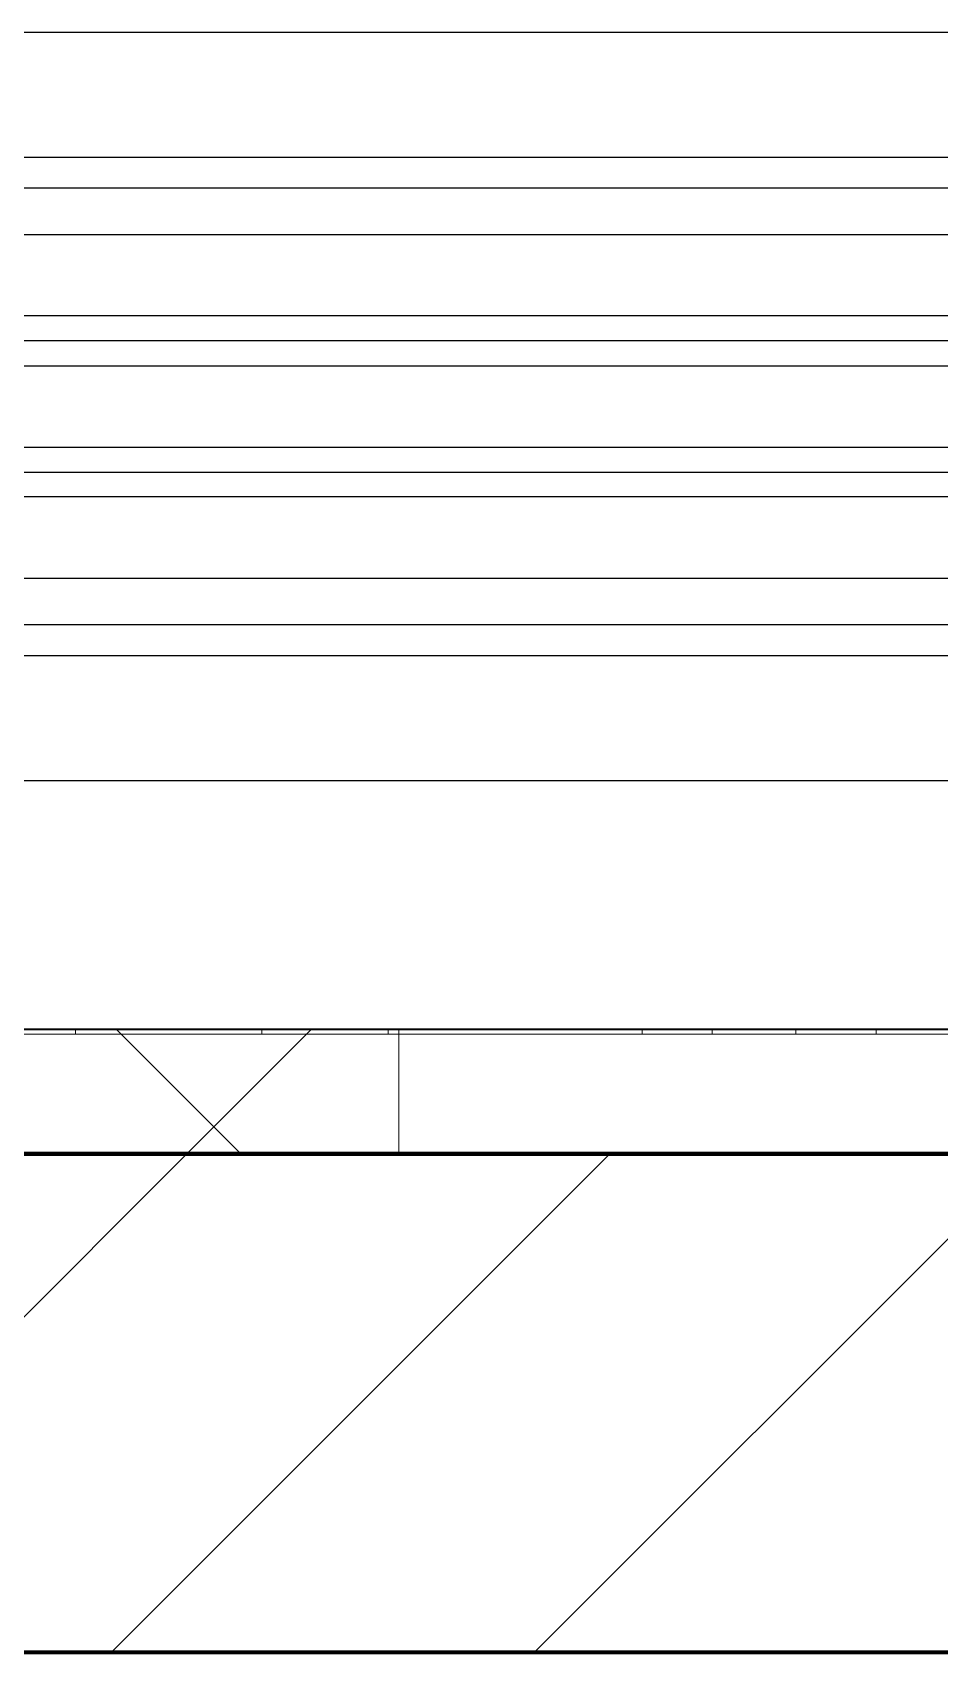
# Model space of a CAD drawing. Header units: millimetres. Extents: x -920231 to -841213, y -17301 to 22361.
# Drawn here: x -875329 to -874965, y -11666 to -11016 of the extents above; entities that cross this region are included whole.
import ezdxf
from ezdxf.xclip import XClip

# ---------------------------------------------------------------- set-up
doc = ezdxf.new("R2010")
doc.units = ezdxf.units.MM
doc.header["$XCLIPFRAME"] = 0
for name, color, linetype in [('000 - WIPEOUT', 250, 'Continuous'), ('001 - ASCESSORIES', 251, 'Continuous'), ('A04_TUBE SERIES', 2, 'Continuous')]:
    doc.layers.add(name, color=color, linetype=linetype)
for name, color, linetype, lineweight in [('008 - LIGHTING', 1, 'Continuous', 9), ('A-FLOR', 6, 'Continuous', 70), ('A-GLAZ-CURT', 2, 'Continuous', 9), ('A-WALL', 5, 'Continuous', 35), ('A-WALL-FNSH', 2, 'Continuous', 35), ('A-WALL-PATT', 1, 'Continuous', 35)]:
    doc.layers.add(name, color=color, linetype=linetype, lineweight=lineweight)

# ---------------------------------------------------------------- blocks, each defined once
blk = doc.blocks.new('PPLS-PP19_Custom Tile Pattern - Custom Tile Pattern-V62-4230-01 ENLARGED MULTI-PURPOSE LEVEL - REFLECTED CEILING PLAN - SHEET 1')
at = {"layer": 'A-GLAZ-CURT'}
for p, q in [((170.29, 0), (245.04, 0)), ((170.29, -2), (170.29, 0)), ((195.99, 0), (213.31, 0)), ((213.31, 0), (195.99, 0)), ((230.06, 0), (300, 0)), ((245.04, 0), (245.04, -2)), ((295.8, 0), (300, 0)), ((295.8, -2), (295.8, 0)), ((300, 0), (300, -2)), ((-300, -2), (300, -2)), ((245.04, -2), (170.29, -2)), ((300, -2), (295.8, -2)), ((300, -2), (300, -50)), ((300, -50), (-300, -50))]:
    blk.add_line(p, q, dxfattribs=at)
for points, knots in [([(94.4, 0), (94.4, 0), (94.64, 0), (99.11, 0), (108.97, 0), (120.79, 0), (139.94, 0), (163.31, 0), (183.41, 0), (191.14, 0), (192.31, 0)], [-2348.345796, -2348.345796, -2348.345796, -2348.345796, -2310.419338, -2233.599744, -2052.234781, -1843.028543, -1530.39897, -1095.004608, -529.74427, -397.682353, -397.682353, -397.682353, -397.682353]), ([(157.9, 0), (156.77, 0), (151.67, 0), (143.29, 0), (134.04, 0), (126.24, 0), (122.49, 0), (120.92, 0)], [-10292.955006, -10292.955006, -10292.955006, -10292.955006, -10098.273015, -9847.788484, -9677.714971, -9567.007022, -9453.21225, -9453.21225, -9453.21225, -9453.21225]), ([(168.37, 0), (167.68, 0), (162.47, 0), (149.58, 0), (128.92, 0), (121.6, 0)], [-543.375029, -543.375029, -543.375029, -543.375029, -530.793311, -458.593899, -425.296832, -425.296832, -425.296832, -425.296832]), ([(192.39, 0), (192.31, 0), (189.39, 0), (183.13, 0), (171, 0), (161.95, 0), (161.28, 0), (158.35, 0), (157.85, 0), (157.77, 0)], [-11579.574382, -11579.574382, -11579.574382, -11579.574382, -11565.880756, -11105.624034, -10839.086983, -10768.332124, -10666.779182, -10580.760289, -10550.278881, -10550.278881, -10550.278881, -10550.278881]), ([(300, 0), (286.53, 0), (254.22, 0), (207.11, 0), (177.41, 0), (159.34, 0), (158.33, 0), (158.3, 0)], [-285.253232, -285.253232, -285.253232, -285.253232, -244.693688, -187.987675, -143.776725, -129.632772, -123.352749, -123.352749, -123.352749, -123.352749]), ([(159.07, 0), (159.13, 0), (160.84, 0), (165.21, 0), (174.15, 0), (183.35, 0), (191.2, 0), (192.13, 0)], [-115.643202, -115.643202, -115.643202, -115.643202, -114.681583, -87.660824, -65.295536, -41.623857, -38.547734, -38.547734, -38.547734, -38.547734]), ([(215.22, 0), (214.62, 0), (210.55, 0), (203.98, 0), (187.54, 0), (175.3, 0), (169.49, 0)], [-203.825446, -203.825446, -203.825446, -203.825446, -198.527383, -184.406837, -162.427601, -142.916156, -142.916156, -142.916156, -142.916156]), ([(170.29, 0), (170.39, 0), (171.48, 0), (172.17, 0), (172.45, 0)], [-59.471458, -59.471458, -59.471458, -59.471458, -56.742688, -29.735729, -29.735729, -29.735729, -29.735729]), ([(172.07, 0), (177.66, 0), (187.87, 0), (201.08, 0), (207.47, 0), (213.96, 0), (215.11, 0)], [-255.364076, -255.364076, -255.364076, -255.364076, -237.955587, -223.92608, -215.862851, -208.75215, -208.75215, -208.75215, -208.75215]), ([(192.83, 0), (196.92, 0), (209.8, 0), (219.42, 0), (230.06, 0)], [-37.778454, -37.778454, -37.778454, -37.778454, -24.459831, 0, 0, 0, 0]), ([(193.05, 0), (193.61, 0), (194.27, 0), (194.69, 0), (194.79, 0)], [-367.88102, -367.88102, -367.88102, -367.88102, -295.064701, -265.121568, -265.121568, -265.121568, -265.121568]), ([(300, 0), (288.22, 0), (262, 0), (230.48, 0), (220, 0), (219.04, 0)], [-12528.858583, -12528.858583, -12528.858583, -12528.858583, -11905.454923, -11162.864862, -10859.773777, -10859.773777, -10859.773777, -10859.773777]), ([(219.84, 0), (220.8, 0), (227.72, 0), (240.28, 0), (245.04, 0)], [-10674.31991, -10674.31991, -10674.31991, -10674.31991, -10511.382485, -9932.504441, -9932.504441, -9932.504441, -9932.504441]), ([(284.78, 0), (284.83, 0), (285.23, 0), (287.47, 0), (293.59, 0), (297.76, 0), (300, 0)], [-4096.535135, -4096.535135, -4096.535135, -4096.535135, -4053.389046, -3959.664717, -3862.421465, -3746.95702, -3746.95702, -3746.95702, -3746.95702]), ([(295.8, 0), (294.18, 0), (290.94, 0), (286.68, 0), (285.79, 0)], [-4679.165325, -4679.165325, -4679.165325, -4679.165325, -4358.271401, -4213.061173, -4213.061173, -4213.061173, -4213.061173])]:
    blk.add_open_spline(points, degree=3, knots=knots, dxfattribs=at)
blk.add_open_spline([(195.11, 0), (194.91, 0), (194.44, 0), (193.8, 0)], degree=3, dxfattribs=at)
blk = doc.blocks.new('PPLS-PP19_Custom Tile Pattern - Custom Tile Pattern-V18-4230-01 ENLARGED MULTI-PURPOSE LEVEL - REFLECTED CEILING PLAN - SHEET 1')
at = {"layer": 'A-GLAZ-CURT'}
for p, q in [((-300, 0), (-202.31, 0)), ((-300, -2), (-300, 0)), ((-293.07, 0), (-275.75, 0)), ((-275.75, 0), (-293.07, 0)), ((-222.32, 0), (-205, 0)), ((-205, 0), (-222.32, 0)), ((-202.31, 0), (-202.31, -2)), ((-174.21, 0), (-140.66, 0)), ((-174.21, -2), (-174.21, 0)), ((-140.66, 0), (-140.66, -2)), ((-108.4, 0), (-81.66, 0)), ((-108.4, -2), (-108.4, 0)), ((-300, -2), (300, -2)), ((-300, -50), (-300, -2)), ((-202.31, -2), (-300, -2)), ((-140.66, -2), (-174.21, -2)), ((-81.66, -2), (-108.4, -2)), ((300, -50), (-300, -50))]:
    blk.add_line(p, q, dxfattribs=at)
at = {"layer": 'A-GLAZ-CURT', "flags": 128}
for points in [[(-300, 0), (-291.7, 0), (-283.58, 0), (-275.62, 0), (-267.8, 0), (-260.12, 0), (-252.56, 0), (-245.12, 0), (-237.77, 0), (-230.5, 0), (-223.32, 0), (-216.2, 0), (-209.18, 0), (-202.31, 0)], [(-174.21, 0), (-178.96, 0), (-183.97, 0), (-189.27, 0), (-194.85, 0), (-200.68, 0), (-206.74, 0), (-213.02, 0), (-219.49, 0), (-226.14, 0), (-232.95, 0), (-239.91, 0), (-247.01, 0), (-254.25, 0), (-261.61, 0), (-269.09, 0), (-276.68, 0), (-284.36, 0), (-292.14, 0), (-300, 0)]]:
    blk.add_lwpolyline(points, dxfattribs=at)
at = {"layer": 'A-GLAZ-CURT'}
for points, knots in [([(-300, 0), (-284.65, 0), (-236.57, 0), (-184.21, 0), (-151.15, 0), (-140.66, 0)], [-5323.127839, -5323.127839, -5323.127839, -5323.127839, -4502.809032, -2700.551212, -1671.606487, -1671.606487, -1671.606487, -1671.606487]), ([(-263.46, 0), (-269.99, 0), (-281.89, 0), (-294.48, 0), (-300, 0)], [-14107.474977, -14107.474977, -14107.474977, -14107.474977, -13729.592194, -13439.944408, -13439.944408, -13439.944408, -13439.944408]), ([(-137.88, 0), (-140.56, 0), (-147.66, 0), (-147.69, 0), (-158.72, 0), (-174.02, 0), (-185.59, 0), (-209.77, 0), (-232.01, 0), (-255.22, 0), (-261.19, 0), (-263.3, 0), (-263.54, 0)], [-3187.727384, -3187.727384, -3187.727384, -3187.727384, -2919.378265, -2477.344047, -2237.412286, -2029.680487, -1755.085331, -1400.429864, -858.079193, -543.655514, -208.940337, -163.087272, -163.087272, -163.087272, -163.087272]), ([(-191.63, 0), (-198.91, 0), (-221.19, 0), (-245.56, 0), (-263.15, 0)], [-15650.472027, -15650.472027, -15650.472027, -15650.472027, -15131.813646, -14113.41275, -14113.41275, -14113.41275, -14113.41275]), ([(-258.6, 0), (-257.91, 0), (-254.26, 0), (-241.25, 0), (-225.99, 0), (-213.1, 0), (-202.23, 0), (-195.53, 0), (-191.86, 0)], [-5722.54675, -5722.54675, -5722.54675, -5722.54675, -5657.471696, -5413.335975, -5017.494783, -4832.723979, -4666.091899, -4455.137067, -4455.137067, -4455.137067, -4455.137067]), ([(-133.82, 0), (-135.51, 0), (-137.8, 0), (-149.31, 0), (-162.01, 0), (-177.91, 0), (-199.46, 0), (-216.65, 0), (-231.26, 0), (-233.46, 0), (-234, 0)], [-2731.647847, -2731.647847, -2731.647847, -2731.647847, -2418.507304, -2308.929706, -2113.765672, -1763.376603, -1422.553702, -978.033455, -846.069444, -682.911962, -682.911962, -682.911962, -682.911962]), ([(-233.49, 0), (-233.44, 0), (-232.38, 0), (-230.74, 0), (-225.3, 0), (-223.63, 0)], [-455.274641, -455.274641, -455.274641, -455.274641, -440.605512, -119.536984, 0, 0, 0, 0]), ([(-223.63, 0), (-219.39, 0), (-208.31, 0), (-197.55, 0), (-192, 0)], [-5463.295695, -5463.295695, -5463.295695, -5463.295695, -5161.076232, -4856.26284, -4856.26284, -4856.26284, -4856.26284]), ([(-191.63, 0), (-189.88, 0), (-182.14, 0), (-171.77, 0), (-158.7, 0), (-157.22, 0)], [-4450.714202, -4450.714202, -4450.714202, -4450.714202, -4349.945572, -4000.813434, -3840.635403, -3840.635403, -3840.635403, -3840.635403]), ([(-191.63, 0), (-189.62, 0), (-182.56, 0), (-169.02, 0), (-152.12, 0), (-136.84, 0), (-127.33, 0), (-124.19, 0), (-123.43, 0), (-123.28, 0)], [-4849.534991, -4849.534991, -4849.534991, -4849.534991, -4739.070012, -4465.409639, -4149.119819, -3839.893365, -3647.167523, -3488.92562, -3439.852845, -3439.852845, -3439.852845, -3439.852845]), ([(-120.24, 0), (-124.93, 0), (-146.22, 0), (-170.71, 0), (-191.53, 0)], [-17576.964224, -17576.964224, -17576.964224, -17576.964224, -17136.203329, -15652.768961, -15652.768961, -15652.768961, -15652.768961]), ([(-152.35, 0), (-151.03, 0), (-147.71, 0), (-143.57, 0), (-138.62, 0)], [-3494.978217, -3494.978217, -3494.978217, -3494.978217, -3371.022232, -3227.460399, -3227.460399, -3227.460399, -3227.460399]), ([(-119.85, 0), (-122.45, 0), (-126.75, 0), (-136.96, 0), (-147.46, 0), (-150.03, 0), (-150.57, 0)], [-5910.339367, -5910.339367, -5910.339367, -5910.339367, -5700.061948, -5508.838257, -5298.784692, -5196.16478, -5196.16478, -5196.16478, -5196.16478]), ([(-150.34, 0), (-150.07, 0), (-147.75, 0), (-142.6, 0), (-129.75, 0), (-121.37, 0), (-119.82, 0)], [-4948.728362, -4948.728362, -4948.728362, -4948.728362, -4883.323924, -4440.880425, -4054.690705, -3970.108216, -3970.108216, -3970.108216, -3970.108216]), ([(-26.75, 0), (-27.82, 0), (-36.18, 0), (-53.55, 0), (-78.2, 0), (-110.94, 0), (-130.52, 0), (-147.74, 0), (-149.07, 0)], [-8718.362214, -8718.362214, -8718.362214, -8718.362214, -8532.293389, -8073.216054, -7508.296369, -7004.680444, -6449.282163, -6277.220794, -6277.220794, -6277.220794, -6277.220794]), ([(-148.23, 0), (-146.94, 0), (-140.15, 0), (-137.28, 0), (-133.93, 0), (-128.78, 0), (-126.5, 0)], [-6162.058746, -6162.058746, -6162.058746, -6162.058746, -6017.569127, -5560.701257, -5364.112219, -5231.017328, -5231.017328, -5231.017328, -5231.017328]), ([(-120.72, 0), (-122.73, 0), (-128.63, 0), (-139.03, 0), (-146.11, 0), (-146.95, 0)], [-1050.856125, -1050.856125, -1050.856125, -1050.856125, -945.742622, -741.901385, -489.130243, -489.130243, -489.130243, -489.130243]), ([(-146.69, 0), (-146.59, 0), (-145.49, 0), (-135.69, 0), (-128.29, 0), (-125.15, 0)], [-420.34245, -420.34245, -420.34245, -420.34245, -406.956646, -290.263673, 0, 0, 0, 0]), ([(-134.24, 0), (-133.42, 0), (-130.43, 0), (-117.33, 0), (-95.54, 0), (-84.96, 0), (-81.66, 0)], [-7671.276312, -7671.276312, -7671.276312, -7671.276312, -7293.749979, -6839.55839, -6236.997189, -5931.848349, -5931.848349, -5931.848349, -5931.848349]), ([(-127.41, 0), (-131.63, 0), (-133.13, 0), (-134.06, 0), (-134.11, 0)], [-8540.990293, -8540.990293, -8540.990293, -8540.990293, -8266.114998, -8251.085632, -8251.085632, -8251.085632, -8251.085632]), ([(-120.13, 0), (-120.14, 0), (-120.24, 0), (-121.3, 0), (-129.25, 0), (-133.82, 0)], [-2933.992132, -2933.992132, -2933.992132, -2933.992132, -2920.575025, -2840.280255, -2731.647847, -2731.647847, -2731.647847, -2731.647847]), ([(-113.44, 0), (-113.46, 0), (-114.06, 0), (-119.73, 0), (-125.43, 0), (-127.03, 0), (-127.41, 0)], [-323.250712, -323.250712, -323.250712, -323.250712, -282.672656, -98.539552, -24.539552, 0, 0, 0, 0]), ([(-125.15, 0), (-124.93, 0), (-123.58, 0), (-121.67, 0), (-119.83, 0)], [-3362.7396, -3362.7396, -3362.7396, -3362.7396, -3342.215224, -3230.988927, -3230.988927, -3230.988927, -3230.988927]), ([(-122.08, 0), (-122.01, 0), (-121.69, 0), (-121.2, 0), (-120.88, 0)], [-3136.336417, -3136.336417, -3136.336417, -3136.336417, -3110.304437, -3035.164275, -3035.164275, -3035.164275, -3035.164275]), ([(-86.16, 0), (-91.37, 0), (-102.03, 0), (-113.9, 0), (-119.8, 0)], [-1681.3698, -1681.3698, -1681.3698, -1681.3698, -1374.161226, -1066.766251, -1066.766251, -1066.766251, -1066.766251]), ([(-119.65, 0), (-117.51, 0), (-106.47, 0), (-86.68, 0), (-63.44, 0), (-54.4, 0), (-48.53, 0), (-30.79, 0), (-18.03, 0), (8.61, 0), (15.02, 0), (22.91, 0), (31, 0), (39.04, 0), (51.19, 0), (58.74, 0), (61.34, 0), (61.45, 0)], [-5106.469297, -5106.469297, -5106.469297, -5106.469297, -4994.692869, -4542.524482, -4008.285538, -3689.699207, -3546.54457, -3315.260113, -2864.387349, -2439.246196, -2084.094819, -1956.422387, -1818.904206, -1645.594513, -1443.202566, -1228.752106, -1120.932285, -1120.932285, -1120.932285, -1120.932285]), ([(-119.41, 0), (-116.92, 0), (-110.72, 0), (-98.9, 0), (-85.29, 0), (-71.67, 0), (-65.93, 0), (-65.07, 0)], [-3222.62545, -3222.62545, -3222.62545, -3222.62545, -3074.362186, -2902.289527, -2605.247022, -2322.099534, -2241.8264, -2241.8264, -2241.8264, -2241.8264]), ([(-119.21, 0), (-116.17, 0), (-105.53, 0), (-90.42, 0), (-75.26, 0), (-68.41, 0), (-65.12, 0), (-63.63, 0)], [-3958.98269, -3958.98269, -3958.98269, -3958.98269, -3793.097032, -3402.597032, -3144.956779, -3050.982048, -2969.237017, -2969.237017, -2969.237017, -2969.237017]), ([(-48.79, 0), (-51.65, 0), (-61.37, 0), (-81.23, 0), (-99.51, 0), (-114.02, 0), (-117.28, 0), (-118.78, 0)], [-1360.9003, -1360.9003, -1360.9003, -1360.9003, -1060.00838, -740.068933, -229.489605, -116.330425, 0, 0, 0, 0]), ([(-117.69, 0), (-117.06, 0), (-114.75, 0), (-113.43, 0), (-113.43, 0)], [-808.126779, -808.126779, -808.126779, -808.126779, -394.672656, -330.797262, -330.797262, -330.797262, -330.797262]), ([(-63.81, 0), (-70.01, 0), (-86.35, 0), (-107.8, 0), (-116.79, 0), (-117.66, 0)], [-2747.631049, -2747.631049, -2747.631049, -2747.631049, -2193.204658, -1433.981041, -969.752135, -969.752135, -969.752135, -969.752135]), ([(-115.82, 0), (-114.96, 0), (-110.41, 0), (-96.78, 0), (-75, 0), (-59.07, 0), (-48.76, 0)], [-5724.064692, -5724.064692, -5724.064692, -5724.064692, -5430.283136, -5103.229623, -4799.173296, -4262.601366, -4262.601366, -4262.601366, -4262.601366]), ([(9.32, 0), (9.08, 0), (7.65, 0), (2.57, 0), (-12.23, 0), (-25.64, 0), (-40, 0), (-56.24, 0), (-75.59, 0), (-94, 0), (-112.01, 0), (-114.94, 0), (-115.63, 0)], [-2922.926651, -2922.926651, -2922.926651, -2922.926651, -2882.788014, -2720.818881, -2518.50168, -2125.455881, -1792.521578, -1466.981642, -1208.454564, -789.402658, -501.969187, -243.577221, -243.577221, -243.577221, -243.577221]), ([(-63.96, 0), (-64.13, 0), (-72.5, 0), (-80.63, 0), (-86.16, 0)], [-2171.769325, -2171.769325, -2171.769325, -2171.769325, -2007.031671, -1681.3698, -1681.3698, -1681.3698, -1681.3698]), ([(-47.97, 0), (-51.39, 0), (-57.77, 0), (-71.66, 0), (-77.83, 0), (-82.66, 0), (-83.28, 0), (-83.28, 0)], [-2343.536765, -2343.536765, -2343.536765, -2343.536765, -2161.752162, -2006.592567, -1646.621388, -1424.436217, -1393.971743, -1393.971743, -1393.971743, -1393.971743]), ([(-83.28, 0), (-83.28, 0), (-82.91, 0), (-76.14, 0), (-62.97, 0), (-53.53, 0), (-47.9, 0)], [-1393.4169, -1393.4169, -1393.4169, -1393.4169, -1353.722004, -1274.333717, -1073.56893, -651.549973, -651.549973, -651.549973, -651.549973])]:
    blk.add_open_spline(points, degree=3, knots=knots, dxfattribs=at)
for points in [[(-263.99, 0), (-264.61, 0), (-265.08, 0), (-265.4, 0)], [(-126.5, 0), (-124.4, 0), (-122.14, 0), (-119.81, 0)], [(-108.4, 0), (-112.06, 0), (-115.86, 0), (-119.8, 0)]]:
    blk.add_open_spline(points, degree=3, dxfattribs=at)
blk = doc.blocks.new('*U1364')
at = {"layer": 'Defpoints', "color": 250, "flags": 1}
blk.add_attdef('EXTR.OVL-LENGTH_', (-33.1, -9.01), '', height=5, dxfattribs=at)
blk.add_wipeout([(-25, 0), (25, 0), (25, 20718), (-25, 20718)]).dxf.layer = '000 - WIPEOUT'
at = {"layer": 'A04_TUBE SERIES', "color": 0}
blk.add_lwpolyline([(-25, 0), (25, 0), (25, 20718), (-25, 20718)], close=True, dxfattribs=at)
blk = doc.blocks.new('*U1363')
at = {"layer": 'Defpoints', "color": 250, "flags": 1}
blk.add_attdef('EXTR.OVL-LENGTH_', (-33.1, -9.01), '', height=5, dxfattribs=at)
blk.add_wipeout([(-25, 0), (25, 0), (25, 20718), (-25, 20718)]).dxf.layer = '000 - WIPEOUT'
at = {"layer": 'A04_TUBE SERIES', "color": 0}
blk.add_lwpolyline([(-25, 0), (25, 0), (25, 20718), (-25, 20718)], close=True, dxfattribs=at)
blk = doc.blocks.new('*U1348')
at = {"layer": '001 - ASCESSORIES', "color": 0, "linetype": 'ByBlock'}
blk.add_lwpolyline([(800, 87.5), (-800, 87.5), (-800, -87.5), (800, -87.5)], close=True, dxfattribs=at)
at = {"layer": '001 - ASCESSORIES', "linetype": 'ByBlock'}
for points in [[(-781.5, 69), (781.5, 69), (781.5, -69), (-781.5, -69)], [(781.5, 36.33), (-781.5, 36.33), (-781.5, 16.33), (781.5, 16.33)], [(-781.5, -16.33), (781.5, -16.33), (781.5, -36.33), (-781.5, -36.33)]]:
    blk.add_lwpolyline(points, close=True, dxfattribs=at)
for points in [[(781.5, 26.33), (-781.5, 26.33)], [(-781.5, -26.33), (781.5, -26.33)]]:
    blk.add_lwpolyline(points, dxfattribs=at)
blk = doc.blocks.new('*U1512')
at = {"layer": '008 - LIGHTING'}
blk.add_blockref('*U1348', (-130734, -14745), dxfattribs=at)
at = {"layer": 'A04_TUBE SERIES', "linetype": 'ByBlock', "rotation": 270}
for name, p in [('*U1363', (-145688, -14620)), ('*U1364', (-145688, -14870))]:
    blk.add_blockref(name, p, dxfattribs=at)

msp = doc.modelspace()

# ---------------------------------------------------------------- block references
ref = msp.add_blockref('*U1512', (-744682.37, 3579.02))
XClip(ref).set_block_clipping_path([(-170955.001718735, -20880.0077451951), (-101425.4223389953, 14393.0014498747)])

# ---------------------------------------------------------------- next in the draw order: hatches: boundary and pattern name
at = {"layer": 'A-WALL-PATT', "lineweight": 9}
h = msp.add_hatch(dxfattribs=at)
h.set_pattern_fill('FP_3', color=256, style=0, pattern_type=2)
h.set_pattern_definition([(45, (0, 0), (-212.13203, 212.13203), []), (135, (0, 0), (-212.13203, -212.13203), [])])
h.paths.add_polyline_path([(-869552.37, -11465.78), (-869552.37, -11415.78), (-879822.37, -11415.78), (-879822.37, -11465.78), (-870405.01, -11465.78)])
h = msp.add_hatch(dxfattribs=at)
h.set_pattern_fill('FP_2', color=256, style=0, pattern_type=2)
h.set_pattern_definition([(45, (0, 0), (-84.852814, 84.852814), [])])
h.paths.add_polyline_path([(-868780.51, -11665.78), (-868780.51, -11465.78), (-875997.37, -11465.78), (-875997.37, -11665.78), (-870405.01, -11665.78)])

# ---------------------------------------------------------------- next in the draw order: linework, layer by layer
at = {"layer": 'A-FLOR', "lineweight": 25}
msp.add_line((-875322.37, -11465.78), (-873842.37, -11465.78), dxfattribs=at)
at = {"layer": 'A-WALL', "color": 7, "lineweight": 70}
for p, q in [((-875997.37, -11465.78), (-869552.37, -11465.78)), ((-869552.37, -11465.78), (-875997.37, -11465.78)), ((-868780.51, -11665.78), (-875997.37, -11665.78))]:
    msp.add_line(p, q, dxfattribs=at)
at = {"layer": 'A-WALL-FNSH', "color": 250}
msp.add_line((-879822.37, -11415.78), (-869552.37, -11415.78), dxfattribs=at)

# ---------------------------------------------------------------- next in the draw order: block references
at = {"layer": 'A-GLAZ-CURT'}
for name, p in [('PPLS-PP19_Custom Tile Pattern - Custom Tile Pattern-V62-4230-01 ENLARGED MULTI-PURPOSE LEVEL - REFLECTED CEILING PLAN - SHEET 1', (-875482.37, -11415.78)), ('PPLS-PP19_Custom Tile Pattern - Custom Tile Pattern-V18-4230-01 ENLARGED MULTI-PURPOSE LEVEL - REFLECTED CEILING PLAN - SHEET 1', (-874882.37, -11415.78))]:
    msp.add_blockref(name, p, dxfattribs=at)

doc.saveas('drawing.dxf')
